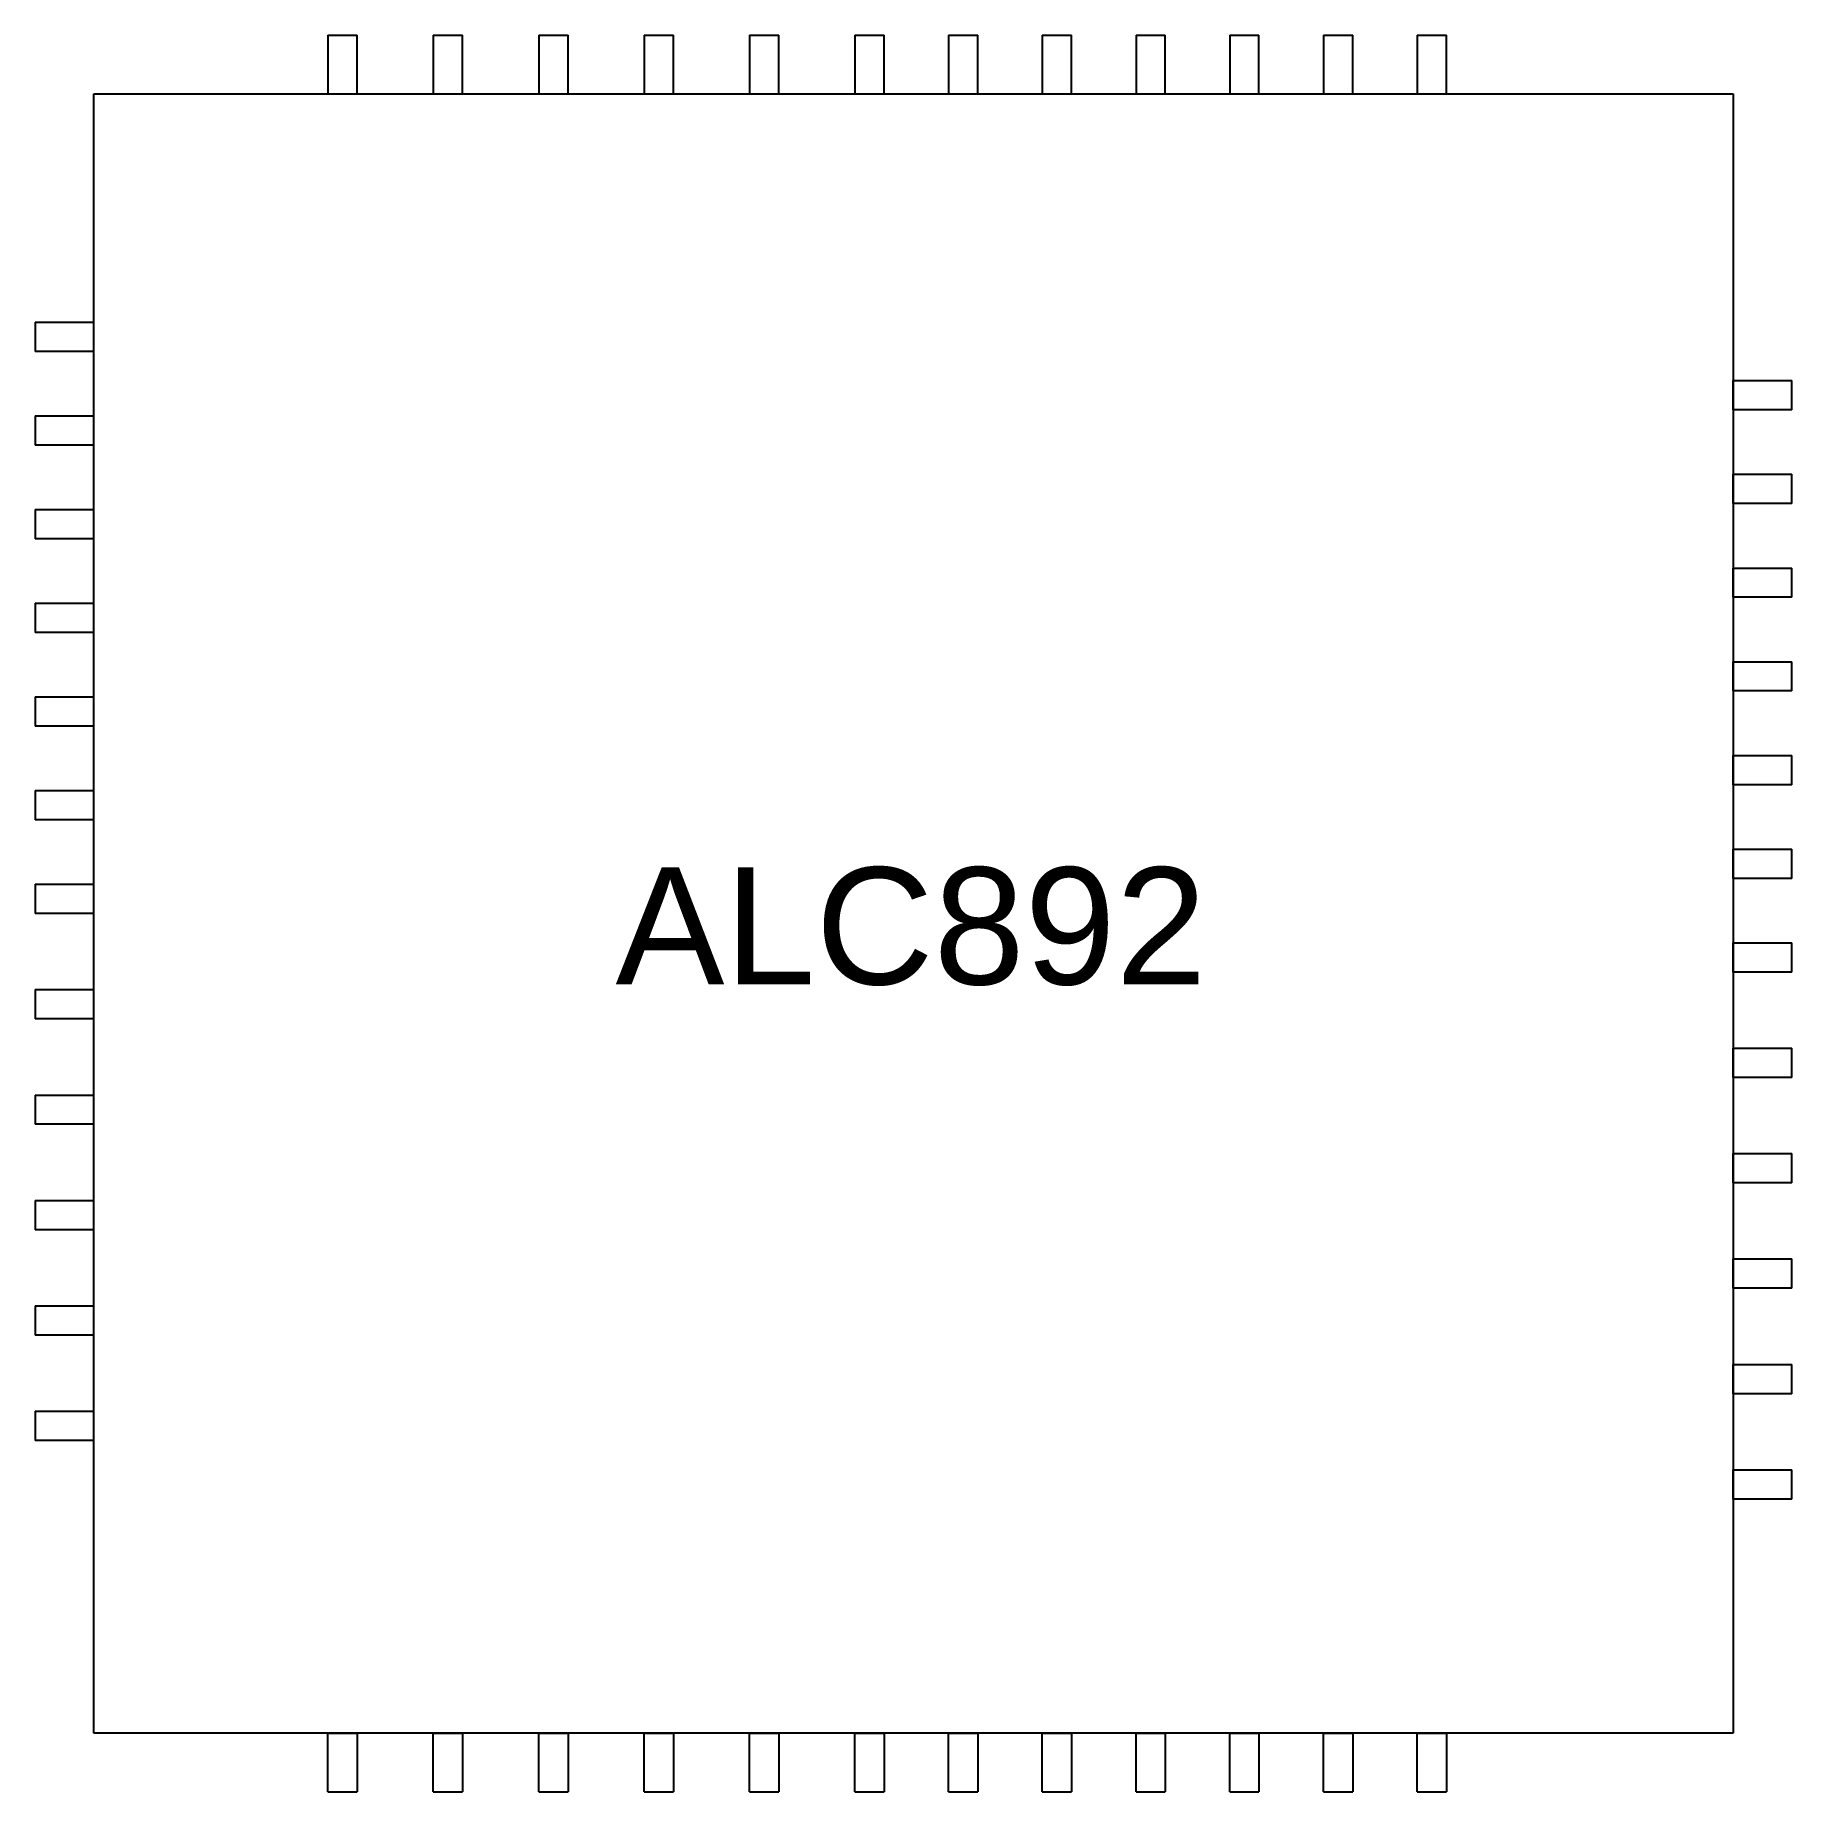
# Model space of a CAD drawing. Header units: millimetres. Extents: x -0.5 to 14.5, y -0.5 to 14.5.
import ezdxf

# ---------------------------------------------------------------- set-up
doc = ezdxf.new("R2010")
doc.units = ezdxf.units.MM
for name, color, linetype in [('circuit integrat', 30, 'Continuous'), ('pini', 2, 'Continuous'), ('Text', 5, 'Continuous')]:
    doc.layers.add(name, color=color, linetype=linetype)
doc.styles.get("Standard").update_dxf_attribs({"font": 'arial.ttf'})

msp = doc.modelspace()

# ---------------------------------------------------------------- linework, layer by layer
at = {"layer": 'circuit integrat'}
for p, q in [((0, 14), (14, 14)), ((0, 0), (0, 14)), ((14, 14), (14, 0)), ((14, 0), (0, 0))]:
    msp.add_line(p, q, dxfattribs=at)
at = {"layer": 'pini'}
for p, q in [((2, 14.5), (2, 14)), ((2, 14.5), (2.25, 14.5)), ((2.25, 14), (2.25, 14.5)), ((2.9, 14.5), (3.15, 14.5)), ((2.9, 14.5), (2.9, 14)), ((3.15, 14), (3.15, 14.5)), ((3.8, 14.5), (3.8, 14)), ((3.8, 14.5), (4.05, 14.5)), ((4.05, 14), (4.05, 14.5)), ((4.7, 14.5), (4.7, 14)), ((4.7, 14.5), (4.95, 14.5)), ((4.95, 14), (4.95, 14.5)), ((5.6, 14.5), (5.6, 14)), ((5.6, 14.5), (5.85, 14.5)), ((5.85, 14), (5.85, 14.5)), ((6.5, 14.5), (6.5, 14)), ((6.5, 14.5), (6.75, 14.5)), ((6.75, 14), (6.75, 14.5)), ((7.3, 14.5), (7.3, 14)), ((7.3, 14.5), (7.55, 14.5)), ((7.55, 14), (7.55, 14.5)), ((8.1, 14.5), (8.1, 14)), ((8.1, 14.5), (8.35, 14.5)), ((8.35, 14), (8.35, 14.5)), ((8.9, 14.5), (8.9, 14)), ((8.9, 14.5), (9.15, 14.5)), ((9.15, 14), (9.15, 14.5)), ((9.7, 14.5), (9.7, 14)), ((9.7, 14.5), (9.95, 14.5)), ((9.95, 14), (9.95, 14.5)), ((10.5, 14.5), (10.5, 14)), ((10.5, 14.5), (10.75, 14.5)), ((10.75, 14), (10.75, 14.5)), ((11.3, 14.5), (11.3, 14)), ((11.3, 14.5), (11.55, 14.5)), ((11.55, 14), (11.55, 14.5)), ((2, 14), (2.25, 14)), ((2.9, 14), (3.15, 14)), ((3.8, 14), (4.05, 14)), ((4.7, 14), (4.95, 14)), ((5.6, 14), (5.85, 14)), ((6.5, 14), (6.75, 14)), ((7.3, 14), (7.55, 14)), ((8.1, 14), (8.35, 14)), ((8.9, 14), (9.15, 14)), ((9.7, 14), (9.95, 14)), ((10.5, 14), (10.75, 14)), ((11.3, 14), (11.55, 14)), ((-0.5, 12.05), (0, 12.05)), ((-0.5, 12.05), (-0.5, 11.8)), ((0, 11.8), (0, 12.05)), ((0, 11.8), (-0.5, 11.8)), ((14, 11.3), (14, 11.55)), ((14, 11.55), (14.5, 11.55)), ((14.5, 11.3), (14.5, 11.55)), ((-0.5, 11.25), (0, 11.25)), ((-0.5, 11.25), (-0.5, 11)), ((0, 11), (0, 11.25)), ((14.5, 11.3), (14, 11.3)), ((0, 11), (-0.5, 11)), ((14, 10.5), (14, 10.75)), ((14, 10.75), (14.5, 10.75)), ((14.5, 10.5), (14.5, 10.75)), ((14.5, 10.5), (14, 10.5)), ((-0.5, 10.45), (0, 10.45)), ((-0.5, 10.45), (-0.5, 10.2)), ((0, 10.2), (0, 10.45)), ((0, 10.2), (-0.5, 10.2)), ((14, 9.7), (14, 9.95)), ((14, 9.95), (14.5, 9.95)), ((14.5, 9.7), (14.5, 9.95)), ((-0.5, 9.65), (0, 9.65)), ((-0.5, 9.65), (-0.5, 9.4)), ((0, 9.4), (0, 9.65)), ((14.5, 9.7), (14, 9.7)), ((0, 9.4), (-0.5, 9.4)), ((14, 8.9), (14, 9.15)), ((14, 9.15), (14.5, 9.15)), ((14.5, 8.9), (14.5, 9.15)), ((14.5, 8.9), (14, 8.9)), ((-0.5, 8.85), (0, 8.85)), ((-0.5, 8.85), (-0.5, 8.6)), ((0, 8.6), (0, 8.85)), ((0, 8.6), (-0.5, 8.6)), ((14, 8.1), (14, 8.35)), ((14, 8.35), (14.5, 8.35)), ((14.5, 8.1), (14.5, 8.35)), ((-0.5, 8.05), (0, 8.05)), ((-0.5, 8.05), (-0.5, 7.8)), ((0, 7.8), (0, 8.05)), ((14.5, 8.1), (14, 8.1)), ((0, 7.8), (-0.5, 7.8)), ((14, 7.3), (14, 7.55)), ((14, 7.55), (14.5, 7.55)), ((14.5, 7.3), (14.5, 7.55)), ((-0.5, 7.25), (0, 7.25)), ((-0.5, 7.25), (-0.5, 7)), ((0, 7), (0, 7.25)), ((14.5, 7.3), (14, 7.3)), ((0, 7), (-0.5, 7)), ((14, 6.5), (14, 6.75)), ((14, 6.75), (14.5, 6.75)), ((14.5, 6.5), (14.5, 6.75)), ((14.5, 6.5), (14, 6.5)), ((-0.5, 6.35), (0, 6.35)), ((-0.5, 6.35), (-0.5, 6.1)), ((0, 6.1), (0, 6.35)), ((0, 6.1), (-0.5, 6.1)), ((14, 5.6), (14, 5.85)), ((14, 5.85), (14.5, 5.85)), ((14.5, 5.6), (14.5, 5.85)), ((14.5, 5.6), (14, 5.6)), ((-0.5, 5.45), (0, 5.45)), ((-0.5, 5.45), (-0.5, 5.2)), ((0, 5.2), (0, 5.45)), ((0, 5.2), (-0.5, 5.2)), ((14, 4.7), (14, 4.95)), ((14, 4.95), (14.5, 4.95)), ((14.5, 4.7), (14.5, 4.95)), ((14.5, 4.7), (14, 4.7)), ((-0.5, 4.55), (0, 4.55)), ((-0.5, 4.55), (-0.5, 4.3)), ((0, 4.3), (0, 4.55)), ((0, 4.3), (-0.5, 4.3)), ((14, 3.8), (14, 4.05)), ((14, 4.05), (14.5, 4.05)), ((14.5, 3.8), (14.5, 4.05)), ((14.5, 3.8), (14, 3.8)), ((-0.5, 3.65), (0, 3.65)), ((-0.5, 3.65), (-0.5, 3.4)), ((0, 3.4), (0, 3.65)), ((0, 3.4), (-0.5, 3.4)), ((14, 2.9), (14, 3.15)), ((14, 3.15), (14.5, 3.15)), ((14.5, 2.9), (14.5, 3.15)), ((14.5, 2.9), (14, 2.9)), ((-0.5, 2.75), (0, 2.75)), ((-0.5, 2.75), (-0.5, 2.5)), ((0, 2.5), (0, 2.75)), ((0, 2.5), (-0.5, 2.5)), ((14, 2), (14, 2.25)), ((14, 2.25), (14.5, 2.25)), ((14.5, 2), (14.5, 2.25)), ((14.5, 2), (14, 2)), ((2, -0.5), (2, 0)), ((2, 0), (2.25, 0)), ((2.25, 0), (2.25, -0.5)), ((2.9, -0.5), (2.9, 0)), ((2.9, 0), (3.15, 0)), ((3.15, 0), (3.15, -0.5)), ((3.8, -0.5), (3.8, 0)), ((3.8, 0), (4.05, 0)), ((4.05, 0), (4.05, -0.5)), ((4.7, -0.5), (4.7, 0)), ((4.7, 0), (4.95, 0)), ((4.95, 0), (4.95, -0.5)), ((5.6, -0.5), (5.6, 0)), ((5.6, 0), (5.85, 0)), ((5.85, 0), (5.85, -0.5)), ((6.5, -0.5), (6.5, 0)), ((6.5, 0), (6.75, 0)), ((6.75, 0), (6.75, -0.5)), ((7.3, -0.5), (7.3, 0)), ((7.3, 0), (7.55, 0)), ((7.55, 0), (7.55, -0.5)), ((8.1, -0.5), (8.1, 0)), ((8.1, 0), (8.35, 0)), ((8.35, 0), (8.35, -0.5)), ((8.9, -0.5), (8.9, 0)), ((8.9, 0), (9.15, 0)), ((9.15, 0), (9.15, -0.5)), ((9.7, -0.5), (9.7, 0)), ((9.7, 0), (9.95, 0)), ((9.95, 0), (9.95, -0.5)), ((10.5, -0.5), (10.5, 0)), ((10.5, 0), (10.75, 0)), ((10.75, 0), (10.75, -0.5)), ((11.3, -0.5), (11.3, 0)), ((11.3, 0), (11.55, 0)), ((11.55, 0), (11.55, -0.5)), ((2, -0.5), (2.25, -0.5)), ((2.9, -0.5), (3.15, -0.5)), ((3.8, -0.5), (4.05, -0.5)), ((4.7, -0.5), (4.95, -0.5)), ((5.6, -0.5), (5.85, -0.5)), ((6.5, -0.5), (6.75, -0.5)), ((7.3, -0.5), (7.55, -0.5)), ((8.1, -0.5), (8.35, -0.5)), ((8.9, -0.5), (9.15, -0.5)), ((9.7, -0.5), (9.95, -0.5)), ((10.5, -0.5), (10.75, -0.5)), ((11.3, -0.5), (11.55, -0.5))]:
    msp.add_line(p, q, dxfattribs=at)

# ---------------------------------------------------------------- texts
at = {"layer": 'Text'}
msp.add_text('ALC892', height=1, dxfattribs=at).set_placement((4.455, 6.394))

doc.saveas('drawing.dxf')
